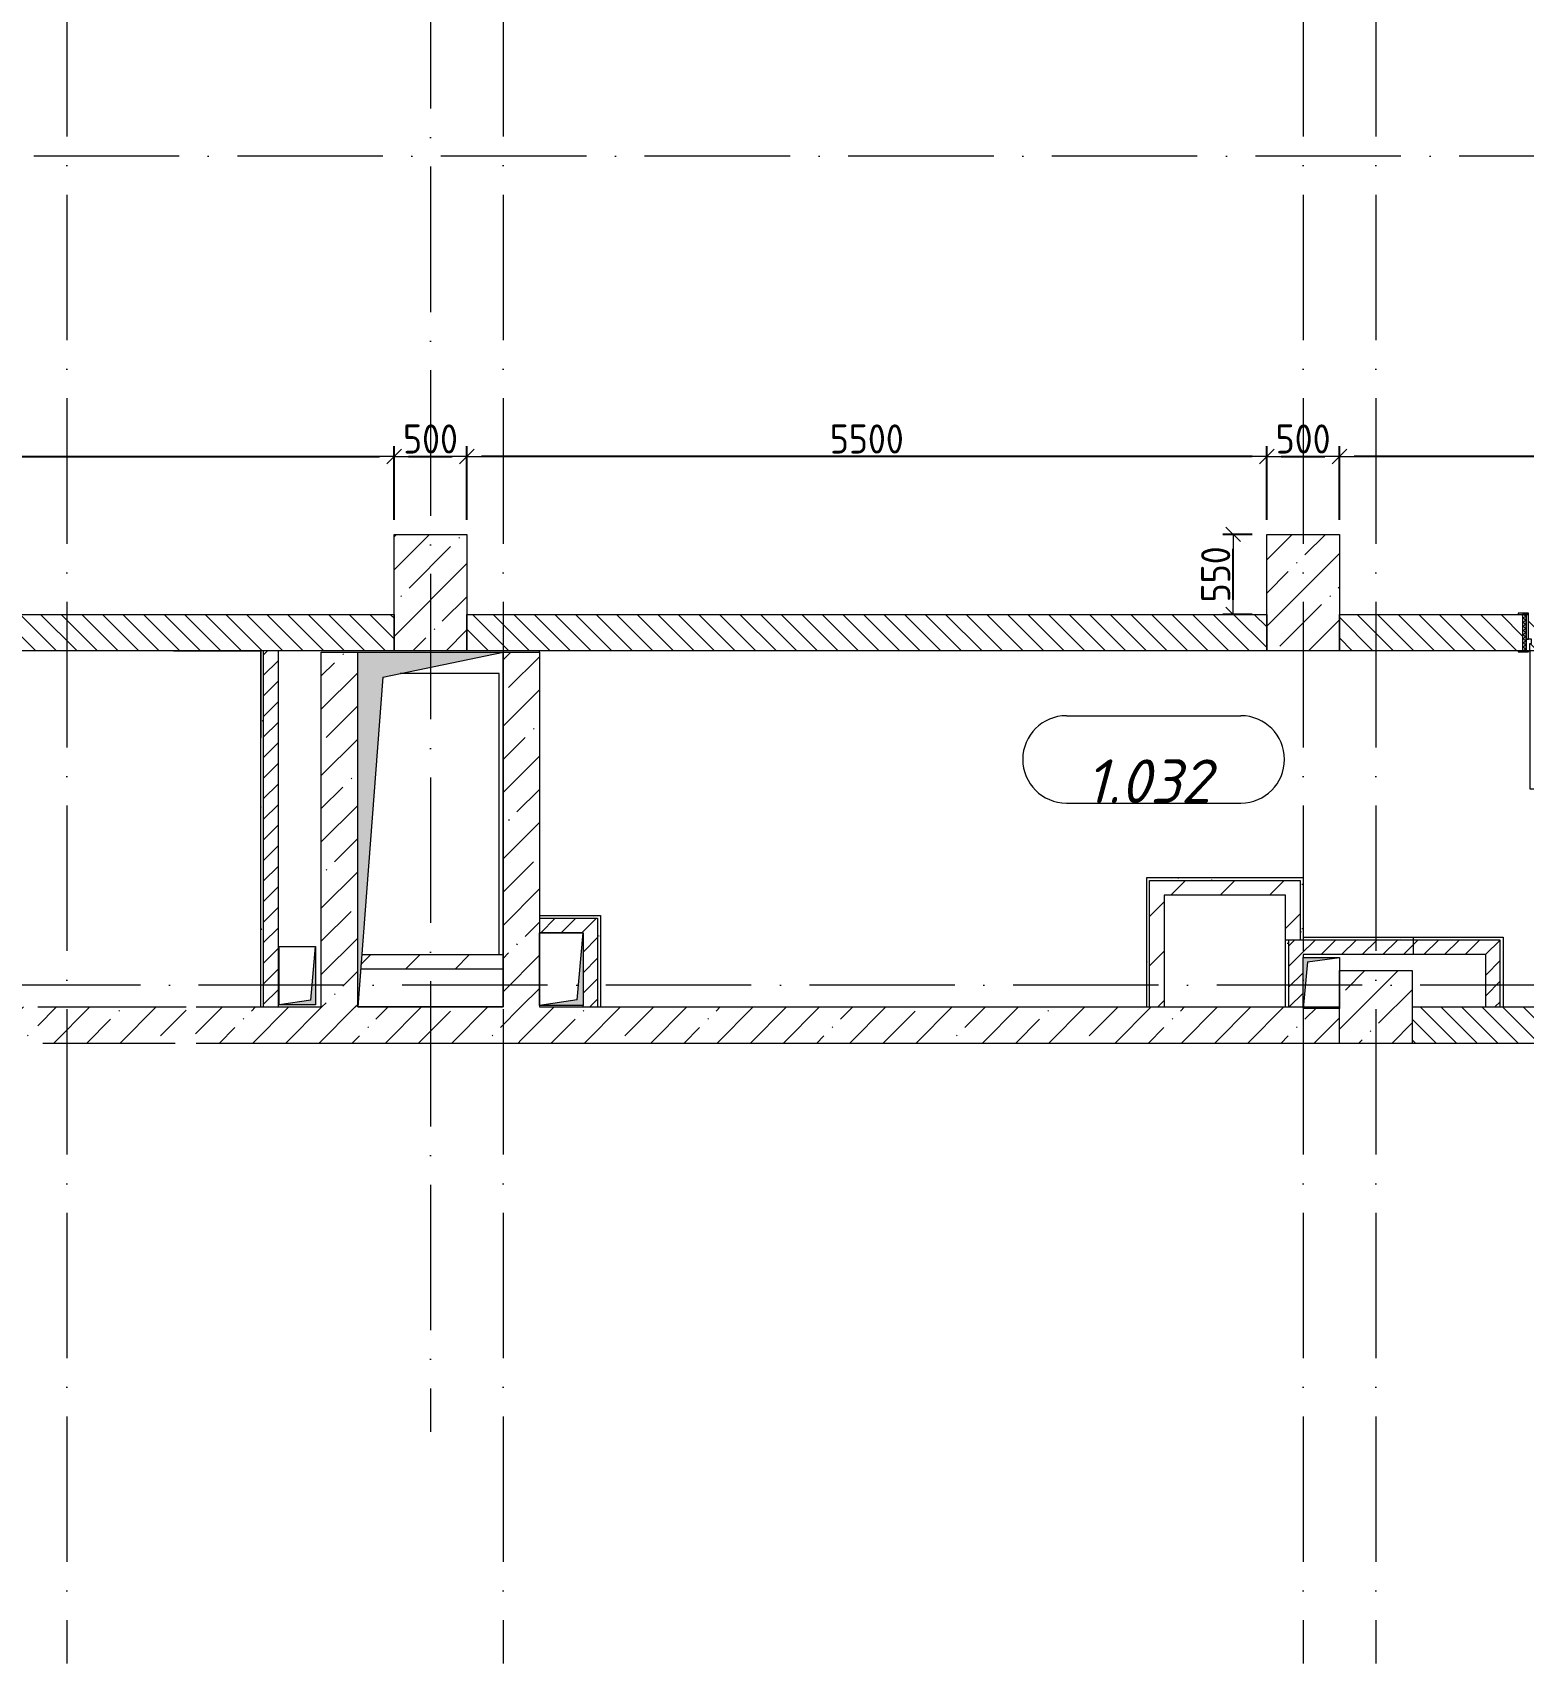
# Model space of a CAD drawing. Header units: millimetres. Extents: x -81576 to 1046824, y -248937 to 691537.
# Drawn here: x 806907 to 817158, y 69019 to 80232 of the extents above; entities that cross this region are included whole.
import ezdxf

# ---------------------------------------------------------------- set-up
doc = ezdxf.new("R2010")
doc.units = ezdxf.units.MM
doc.linetypes.add('50_200_ШТРИХ_1Т_ш5_п1_п1_', pattern=[1400, 1000, -200, 0, -200])
doc.linetypes.add('IMPORT-Разомкнутая', pattern=[211666.660309, 126999.998093, -84666.662216])
for name, color, linetype, lineweight, true_color in [('A-AREA-IDEN-1', 7, 'Continuous', 9, 0xaaaaaa), ('I-WALL-2', 7, 'Continuous', 5, 0xff7d7d), ('M-EQPM-1', 7, 'Continuous', 9, 0xaaaaaa), ('M-EQPM-2', 7, 'Continuous', 9, 0xe2e2e2), ('Оси-3', 7, '50_200_ШТРИХ_1Т_ш5_п1_п1_', 9, 0xaaaaaa)]:
    doc.layers.add(name, color=color, linetype=linetype, lineweight=lineweight, true_color=true_color)
for name, color, linetype, lineweight in [('A-CLNG', 7, 'Continuous', 9), ('A-DETL-1', 7, 'IMPORT-Разомкнутая', 5), ('A-DETL-5', 7, '50_200_ШТРИХ_1Т_ш5_п1_п1_', 5), ('A-DOOR', 7, 'Continuous', 9), ('A-DOOR-1', 7, 'Continuous', 5), ('A-DOOR-FRAM', 7, 'Continuous', 9), ('A-DOOR-FRAM-1', 7, 'Continuous', 5), ('A-FLOR', 7, 'Continuous', 9), ('A-WALL', 7, 'Continuous', 5), ('A-WALL-FNSH-1', 7, 'Continuous', 5), ('I-WALL', 7, 'Continuous', 5), ('S-COLS', 7, 'Continuous', 9), ('S-COLS-1', 7, 'Continuous', 5), ('Размеры', 7, 'Continuous', 15)]:
    doc.layers.add(name, color=color, linetype=linetype, lineweight=lineweight)
doc.styles.add('ISOCPEUR_I', font='isocpeui.ttf', dxfattribs={"height": 300})
doc.styles.add('СПДС', font='isocpeur.ttf', dxfattribs={"width": 0.9})
doc.dimstyles.new('Размера А3', dxfattribs={"dimtxt": 200, "dimasz": 100, "dimexe": 70, "dimexo": 100, "dimgap": 20, "dimtad": 1, "dimdec": 0, "dimrnd": 10, "dimzin": 0, "dimdsep": 46, "dimtxsty": 'СПДС', "dimblk": 'ARROWHEAD_6', "dimcen": 1, "dimclrd": 256, "dimclre": 256, "dimclrt": 256, "dimazin": 0, "dimtfac": 1, "dimtdec": 0, "dimtmove": 2, "dimatfit": 3, "dimfxl": 1, "dimtolj": 1, "dimtzin": 0, "dimarcsym": 0})
pattern_1 = [(45, (752642.6, 6101.08), (-228.0985, 228.0985), []), (45, (752870.7, 6101.08), (-228.0985, 228.0985), [403.225, -80.645, 6.706, -73.939])]
pattern_2 = [(135, (752642.59, 6101.08), (-70.71068, -70.71068), [])]
pattern_3 = [(45, (752642.59, 6101.08), (-70.71068, 70.71068), [])]
pattern_4 = [(0, (752642.59, 6101.08), (406.4, 101.6), [6.706, -298.094, 6.706, -298.094, -1625.6]), (0, (752642.59, 6101.08), (406.4, 101.6), [-609.6, 6.706, -602.894, 6.706, -298.094, -711.2]), (0, (752642.59, 6101.08), (406.4, 101.6), [-1524, 6.706, -196.494, 6.706, -501.294]), (120, (752794.99, 6151.88), (-291.18818, 301.15272), [6.706, -298.094, 6.706, -298.094, -1625.6]), (120, (752794.99, 6151.88), (-291.18818, 301.15272), [-609.6, 6.706, -602.894, 6.706, -298.094, -711.2]), (120, (752794.99, 6151.88), (-291.18818, 301.15272), [-1524, 6.706, -196.494, 6.706, -501.294]), (240, (752845.79, 6355.08), (-115.21182, -402.75272), [6.706, -298.094, 6.706, -298.094, -1625.6]), (240, (752845.79, 6355.08), (-115.21182, -402.75272), [-609.6, 6.706, -602.894, 6.706, -298.094, -711.2]), (240, (752845.79, 6355.08), (-115.21182, -402.75272), [-1524, 6.706, -196.494, 6.706, -501.294])]
pattern_5 = [(45, (752642.6, 6101.08), (-169.7056, 169.7056), [])]

# ---------------------------------------------------------------- blocks, each defined once
blk = doc.blocks.new('110_Дверь_СКБ_2Ст - СОШ_Д-22_1_Дв_2000x2100h_Физкультурный зал_ Зал для хореографии_ Снарядная_ Инвентарная_EI30-25959547-АИ_План потолка_1 этаж')
at = {"layer": 'A-DOOR-FRAM-1'}
h = blk.add_hatch(dxfattribs=at)
h.set_pattern_fill('FP_109', color=256, style=0, pattern_type=2)
h.set_pattern_definition([(45, (-821.384, 189.685), (-14.1421, 14.1421), []), (135, (-821.384, 189.685), (-14.1421, -14.1421), [])])
h.paths.add_polyline_path([(-987.5, 125), (-987.5, -125), (-962.5, -125), (-962.5, 125)])
h = blk.add_hatch(dxfattribs=at)
h.set_pattern_fill('FP_110', color=256, style=0, pattern_type=2)
h.set_pattern_definition([(135, (1301.41, 189.685), (-14.1421, -14.1421), []), (225, (1301.41, 189.685), (14.1421, -14.1421), [])])
h.paths.add_polyline_path([(987.5, 125), (987.5, -125), (1012.5, -125), (1012.5, 125)])
at = {"layer": 'A-DOOR'}
for p, q in [((-937.5, 1075), (-937.5, 125)), ((-887.5, 1075), (-937.5, 1075)), ((-887.5, 125), (-887.5, 1075)), ((962.5, 1075), (912.5, 1075)), ((912.5, 1075), (912.5, 125)), ((962.5, 125), (962.5, 1075)), ((-937.5, 125), (-887.5, 125)), ((912.5, 125), (962.5, 125))]:
    blk.add_line(p, q, dxfattribs=at)
at = {"layer": 'A-DOOR-1'}
for centre, start, end in [((-937.5, 125), 360, 90), ((962.5, 125), 90, 109.43525), ((962.5, 125), 136.72696, 180)]:
    blk.add_arc(centre, 950, start, end, dxfattribs=at)
at = {"layer": 'A-DOOR-FRAM'}
for p, q in [((-947.5, 133), (-1017.5, 133)), ((-1017.5, 133), (-1017.5, 125)), ((-1017.5, 125), (-947.5, 125)), ((-962.5, 125), (-987.5, 125)), ((-987.5, 125), (-987.5, -125)), ((-937.5, 125), (-962.5, 125)), ((-962.5, 125), (-962.5, 45)), ((-962.5, -125), (-962.5, 125)), ((-947.5, 125), (-947.5, 133)), ((-937.5, 75), (-937.5, 125)), ((962.5, 125), (962.5, 75)), ((987.5, 125), (962.5, 125)), ((1042.5, 133), (972.5, 133)), ((972.5, 133), (972.5, 125)), ((972.5, 125), (1042.5, 125)), ((987.5, 45), (987.5, 125)), ((1012.5, 125), (987.5, 125)), ((987.5, 125), (987.5, -125)), ((1012.5, -125), (1012.5, 125)), ((1042.5, 125), (1042.5, 133)), ((-962.5, 45), (-927.5, 45)), ((-947.5, 45), (-962.5, 45)), ((-962.5, 45), (-962.5, -125)), ((-947.5, -125), (-947.5, 45)), ((-927.5, 75), (-937.5, 75)), ((-927.5, 45), (-927.5, 75)), ((962.5, 75), (952.5, 75)), ((952.5, 75), (952.5, 45)), ((952.5, 45), (987.5, 45)), ((987.5, 45), (972.5, 45)), ((972.5, 45), (972.5, -125)), ((987.5, -125), (987.5, 45)), ((-947.5, -125), (-1017.5, -125)), ((-1017.5, -125), (-1017.5, -133)), ((-1017.5, -133), (-947.5, -133)), ((-987.5, -125), (-962.5, -125)), ((-962.5, -125), (-947.5, -125)), ((-947.5, -133), (-947.5, -125)), ((1042.5, -125), (972.5, -125)), ((972.5, -125), (972.5, -133)), ((972.5, -125), (987.5, -125)), ((972.5, -133), (1042.5, -133)), ((987.5, -125), (1012.5, -125)), ((1042.5, -133), (1042.5, -125))]:
    blk.add_line(p, q, dxfattribs=at)
blk = doc.blocks.new('Канал вертикальный прямоугольный - Шахта - значок проема-25054684-АИ_План потолка_1 этаж')
at = {"layer": 'M-EQPM-2'}
blk.add_hatch(color=256, dxfattribs=at).paths.add_polyline_path([(-500, -1220), (-328, 1048), (500, 1220), (-500, 1220), (-500, -920)])
at = {"layer": 'M-EQPM-1'}
for p, q in [((-500, -1220), (-500, 1220)), ((-500, 1220), (500, 1220)), ((-328, 1048), (500, 1220)), ((500, 1220), (500, -1220)), ((-328, 1048), (-500, -1220)), ((500, -1220), (-500, -1220))]:
    blk.add_line(p, q, dxfattribs=at)
blk = doc.blocks.new('BSC_Колонна _Прямоугольная - 500х500-V297-АИ_План потолка_1 этаж')
at = {"layer": 'S-COLS-1'}
h = blk.add_hatch(dxfattribs=at)
h.set_pattern_fill('FP_188', color=256, style=0, pattern_type=2)
h.set_pattern_definition([(45, (-63500, -67431.04), (-228.0985, 228.0985), []), (45, (-63271.9, -67431.04), (-228.0985, 228.0985), [403.225, -80.645, 6.706, -73.939])])
h.paths.add_polyline_path([(250, -250), (250, 250), (-250, 250), (-250, -250)])
for p, q in [((-250, 250), (250, 250)), ((-250, -250), (-250, 250)), ((250, 250), (250, -250)), ((250, -250), (-250, -250))]:
    blk.add_line(p, q, dxfattribs=at)
blk = doc.blocks.new('Канал вертикальный прямоугольный - Шахта - значок проема-24087344-АИ_План потолка_1 этаж')
at = {"layer": 'M-EQPM-2'}
blk.add_hatch(color=256, dxfattribs=at).paths.add_polyline_path([(-150, 250), (-150, -250), (-110, 210), (150, 250), (-110, 250)])
at = {"layer": 'M-EQPM-1'}
for p, q in [((-150, -250), (-150, 250)), ((-150, 250), (150, 250)), ((-110, 210), (150, 250)), ((150, 250), (150, -250)), ((-110, 210), (-150, -250)), ((150, -250), (-150, -250))]:
    blk.add_line(p, q, dxfattribs=at)
blk = doc.blocks.new('Канал вертикальный прямоугольный - Шахта - значок проема-24087384-АИ_План потолка_1 этаж')
at = {"layer": 'M-EQPM-2'}
blk.add_hatch(color=256, dxfattribs=at).paths.add_polyline_path([(-125, -175), (-95, 145), (125, 175), (-125, 175), (-125, -165)])
at = {"layer": 'M-EQPM-1'}
for p, q in [((-125, -175), (-125, 175)), ((-125, 175), (125, 175)), ((-95, 145), (-125, -175)), ((-95, 145), (125, 175)), ((125, 175), (125, -175)), ((125, -175), (-125, -175))]:
    blk.add_line(p, q, dxfattribs=at)
blk = doc.blocks.new('Канал вертикальный прямоугольный - Шахта - значок проема-24087386-АИ_План потолка_1 этаж')
at = {"layer": 'M-EQPM-2'}
blk.add_hatch(color=256, dxfattribs=at).paths.add_polyline_path([(-125, 200), (-125, -200), (-92.5, 167.5), (125, 200), (-92.5, 200)])
at = {"layer": 'M-EQPM-1'}
for p, q in [((-125, -200), (-125, 200)), ((-125, 200), (125, 200)), ((-92.5, 167.5), (-125, -200)), ((-92.5, 167.5), (125, 200)), ((125, 200), (125, -200)), ((125, -200), (-125, -200))]:
    blk.add_line(p, q, dxfattribs=at)
blk = doc.blocks.new('AAR_СКБ_Марка_помещения_1_5 ммп - Номер-27962133-АИ_План потолка_1 этаж')
at = {"layer": 'A-AREA-IDEN-1'}
for p, q in [((-2.987, 3), (3.013, 3)), ((-2.987, 0), (3.013, 0))]:
    blk.add_line(p, q, dxfattribs=at)
for centre, start, end in [((-2.987, 1.5), 90, 270), ((3.013, 1.5), 270, 90)]:
    blk.add_arc(centre, 1.5, start, end, dxfattribs=at)
blk = doc.blocks.new('ARROWHEAD_6')
at = {"color": 0, "linetype": 'Continuous'}
for p, q in [((0, 0), (-1, 0)), ((-0.5, -0.5), (0.5, 0.5))]:
    blk.add_line(p, q, dxfattribs=at)
blk = doc.blocks.new('*D2353')
at = {"layer": 'Defpoints', "color": 0, "transparency": 16777216}
for p in [(815893, 77318), (815893, 76782), (821343, 76782)]:
    blk.add_point(p, dxfattribs=at)
at = {"layer": 'Размеры', "lineweight": -2, "transparency": 16777216}
for p, q in [((815893, 76882), (815893, 77388)), ((821343, 76882), (821343, 77388)), ((821243, 77318), (815993, 77318))]:
    blk.add_line(p, q, dxfattribs=at)
at = {"layer": 'Размеры', "lineweight": -2, "transparency": 16777216, "xscale": 100, "yscale": 100, "zscale": 100, "rotation": 180}
blk.add_blockref('ARROWHEAD_6', (815893, 77318), dxfattribs=at)
at = {"layer": 'Размеры', "lineweight": -2, "transparency": 16777216, "xscale": 100, "yscale": 100, "zscale": 100}
blk.add_blockref('ARROWHEAD_6', (821343, 77318), dxfattribs=at)
at = {"layer": 'Размеры', "transparency": 16777216, "insert": (818618, 77438), "char_height": 200, "attachment_point": 5, "style": 'СПДС'}
blk.add_mtext('\\A1;5450', dxfattribs=at)
blk = doc.blocks.new('*D2354')
at = {"layer": 'Defpoints', "color": 0, "transparency": 16777216}
for p in [(815893, 77318), (815393, 76782), (815893, 76782)]:
    blk.add_point(p, dxfattribs=at)
at = {"layer": 'Размеры', "lineweight": -2, "transparency": 16777216}
for p, q in [((815393, 76882), (815393, 77388)), ((815893, 76882), (815893, 77388)), ((815493, 77318), (815793, 77318))]:
    blk.add_line(p, q, dxfattribs=at)
at = {"layer": 'Размеры', "lineweight": -2, "transparency": 16777216, "xscale": 100, "yscale": 100, "zscale": 100, "rotation": 180}
blk.add_blockref('ARROWHEAD_6', (815393, 77318), dxfattribs=at)
at = {"layer": 'Размеры', "lineweight": -2, "transparency": 16777216, "xscale": 100, "yscale": 100, "zscale": 100}
blk.add_blockref('ARROWHEAD_6', (815893, 77318), dxfattribs=at)
at = {"layer": 'Размеры', "transparency": 16777216, "insert": (815643, 77438), "char_height": 200, "attachment_point": 5, "style": 'СПДС'}
blk.add_mtext('\\A1;500', dxfattribs=at)
blk = doc.blocks.new('*D2355')
at = {"layer": 'Defpoints', "color": 0, "transparency": 16777216}
for p in [(809893, 77318), (809893, 76782), (815393, 76782)]:
    blk.add_point(p, dxfattribs=at)
at = {"layer": 'Размеры', "lineweight": -2, "transparency": 16777216}
for p, q in [((809893, 76882), (809893, 77388)), ((815393, 76882), (815393, 77388)), ((815293, 77318), (809993, 77318))]:
    blk.add_line(p, q, dxfattribs=at)
at = {"layer": 'Размеры', "lineweight": -2, "transparency": 16777216, "xscale": 100, "yscale": 100, "zscale": 100, "rotation": 180}
blk.add_blockref('ARROWHEAD_6', (809893, 77318), dxfattribs=at)
at = {"layer": 'Размеры', "lineweight": -2, "transparency": 16777216, "xscale": 100, "yscale": 100, "zscale": 100}
blk.add_blockref('ARROWHEAD_6', (815393, 77318), dxfattribs=at)
at = {"layer": 'Размеры', "transparency": 16777216, "insert": (812643, 77438), "char_height": 200, "attachment_point": 5, "style": 'СПДС'}
blk.add_mtext('\\A1;5500', dxfattribs=at)
blk = doc.blocks.new('*D2356')
at = {"layer": 'Defpoints', "color": 0, "transparency": 16777216}
for p in [(809893, 77318), (809393, 76782), (809893, 76782)]:
    blk.add_point(p, dxfattribs=at)
at = {"layer": 'Размеры', "lineweight": -2, "transparency": 16777216}
for p, q in [((809393, 76882), (809393, 77388)), ((809893, 76882), (809893, 77388)), ((809493, 77318), (809793, 77318))]:
    blk.add_line(p, q, dxfattribs=at)
at = {"layer": 'Размеры', "lineweight": -2, "transparency": 16777216, "xscale": 100, "yscale": 100, "zscale": 100, "rotation": 180}
blk.add_blockref('ARROWHEAD_6', (809393, 77318), dxfattribs=at)
at = {"layer": 'Размеры', "lineweight": -2, "transparency": 16777216, "xscale": 100, "yscale": 100, "zscale": 100}
blk.add_blockref('ARROWHEAD_6', (809893, 77318), dxfattribs=at)
at = {"layer": 'Размеры', "transparency": 16777216, "insert": (809643, 77438), "char_height": 200, "attachment_point": 5, "style": 'СПДС'}
blk.add_mtext('\\A1;500', dxfattribs=at)
blk = doc.blocks.new('*D2357')
at = {"layer": 'Defpoints', "color": 0, "transparency": 16777216}
for p in [(809393, 77318), (809393, 76782), (803643, 76482)]:
    blk.add_point(p, dxfattribs=at)
at = {"layer": 'Размеры', "lineweight": -2, "transparency": 16777216}
for p, q in [((803643, 76582), (803643, 77388)), ((809393, 76882), (809393, 77388)), ((803743, 77318), (809293, 77318))]:
    blk.add_line(p, q, dxfattribs=at)
at = {"layer": 'Размеры', "lineweight": -2, "transparency": 16777216, "xscale": 100, "yscale": 100, "zscale": 100, "rotation": 180}
blk.add_blockref('ARROWHEAD_6', (803643, 77318), dxfattribs=at)
at = {"layer": 'Размеры', "lineweight": -2, "transparency": 16777216, "xscale": 100, "yscale": 100, "zscale": 100}
blk.add_blockref('ARROWHEAD_6', (809393, 77318), dxfattribs=at)
at = {"layer": 'Размеры', "transparency": 16777216, "insert": (806518, 77438), "char_height": 200, "attachment_point": 5, "style": 'СПДС'}
blk.add_mtext('\\A1;5750', dxfattribs=at)
blk = doc.blocks.new('*D2369')
at = {"layer": 'Defpoints', "color": 0, "transparency": 16777216}
for p in [(815162, 76782), (815393, 76782), (815393, 76232)]:
    blk.add_point(p, dxfattribs=at)
at = {"layer": 'Размеры', "lineweight": -2, "transparency": 16777216}
for p, q in [((815293, 76782), (815092, 76782)), ((815162, 76332), (815162, 76682)), ((815293, 76232), (815092, 76232))]:
    blk.add_line(p, q, dxfattribs=at)
at = {"layer": 'Размеры', "lineweight": -2, "transparency": 16777216, "xscale": 100, "yscale": 100, "zscale": 100}
for p, rotation in [((815162, 76782), 90), ((815162, 76232), 270)]:
    blk.add_blockref('ARROWHEAD_6', p, dxfattribs=dict(at, rotation=rotation))
at = {"layer": 'Размеры', "transparency": 16777216, "insert": (815042, 76507), "char_height": 200, "attachment_point": 5, "rotation": 90, "style": 'СПДС'}
blk.add_mtext('\\A1;550', dxfattribs=at)

msp = doc.modelspace()

# ---------------------------------------------------------------- hatches: boundary and pattern name
at = {"layer": 'A-WALL'}
h = msp.add_hatch(dxfattribs=at)
h.set_pattern_fill('FP_1', color=256, style=0, pattern_type=2)
h.set_pattern_definition(pattern_1)
h.paths.add_polyline_path([(808892.6, 73532.1), (809142.6, 73532.1), (809142.6, 75972.1), (808892.6, 75972.1), (808892.6, 73834.5)])
h = msp.add_hatch(dxfattribs=at)
h.set_pattern_fill('FP_1', color=256, style=0, pattern_type=2)
h.set_pattern_definition(pattern_1)
h.paths.add_polyline_path([(810391.3, 73532.1), (810392.6, 73532.1), (810392.6, 75972.1), (810142.6, 75972.1), (810142.6, 73532.1), (810267.6, 73532.1)])
h = msp.add_hatch(dxfattribs=at)
h.set_pattern_fill('FP_1', color=256, style=0, pattern_type=2)
h.set_pattern_definition(pattern_1)
h.paths.add_polyline_path([(810267.6, 73282.1), (810267.6, 73532.1), (808027.5, 73532.1), (808027.5, 73282.1), (809948.1, 73282.1)])
h.paths.add_polyline_path([(802842.6, 73282.1), (806877.5, 73282.1), (806877.5, 73532.1), (802842.6, 73532.1), (802842.6, 73382.1)])
h.paths.add_polyline_path([(806987.5, 73282.1), (807927.5, 73282.1), (807927.5, 73322.1), (807917.5, 73322.1), (807917.5, 73362.1), (807962.5, 73362.1), (807962.5, 73532.1), (806942.5, 73532.1), (806942.5, 73362.1), (806987.5, 73362.1), (806987.5, 73322.1), (806977.5, 73322.1), (806977.5, 73282.1)])
h = msp.add_hatch(dxfattribs=at)
h.set_pattern_fill('FP_1', color=256, style=0, pattern_type=2)
h.set_pattern_definition(pattern_1)
h.paths.add_polyline_path([(811365.6, 73282.1), (815892.6, 73282.1), (815892.6, 73532.1), (815643.5, 73531.2), (815642.6, 73532.1), (810267.6, 73532.1), (810267.6, 73282.1), (810830.1, 73282.1)])
at = {"layer": 'I-WALL'}
h = msp.add_hatch(dxfattribs=at)
h.set_pattern_fill('FP_2', color=256, style=0, pattern_type=2)
h.set_pattern_definition(pattern_2)
h.paths.add_polyline_path([(810114.6, 75981.8), (810402.6, 75981.8), (810402.6, 76231.8), (809892.6, 76231.8), (809892.6, 75981.8), (809948.1, 75981.8)])
h.paths.add_polyline_path([(806715, 75981.8), (809392.6, 75981.8), (809392.6, 76231.8), (803642.6, 76231.8), (803642.6, 75981.8), (805977.5, 75981.8)])
h = msp.add_hatch(dxfattribs=at)
h.set_pattern_fill('FP_2', color=256, style=0, pattern_type=2)
h.set_pattern_definition(pattern_2)
h.paths.add_polyline_path([(816656.8, 75981.8), (817152.6, 75981.8), (817152.6, 76231.8), (815892.6, 76231.8), (815892.6, 75981.8), (816278.7, 75981.8)])
h.paths.add_polyline_path([(810812.6, 75981.8), (815392.6, 75981.8), (815392.6, 76231.8), (810402.6, 76231.8), (810402.6, 75981.8)])
h.paths.add_polyline_path([(824123.4, 75981.8), (824367.6, 75981.8), (824367.6, 76231.8), (821842.6, 76231.8), (821842.6, 75981.8), (824117.6, 75981.8)])
h.paths.add_polyline_path([(820304.3, 75981.8), (821342.6, 75981.8), (821342.6, 76231.8), (819152.6, 76231.8), (819152.6, 75981.8), (820204.3, 75981.8)])
h.paths.add_polyline_path([(817202.6, 75981.8), (819102.6, 75981.8), (819102.6, 76031.8), (819092.6, 76031.8), (819092.6, 76061.8), (819112.6, 76061.8), (819112.6, 76231.8), (817192.6, 76231.8), (817192.6, 76061.8), (817212.6, 76061.8), (817212.6, 76031.8), (817202.6, 76031.8), (817202.6, 75994.9)])
h = msp.add_hatch(dxfattribs=at)
h.set_pattern_fill('FP_4', color=256, style=0, pattern_type=2)
h.set_pattern_definition(pattern_3)
h.paths.add_polyline_path([(808595.5, 73532.1), (808595.5, 75981.8), (808495.5, 75981.8), (808495.5, 73532.1)])
h = msp.add_hatch(dxfattribs=at)
h.set_pattern_fill('FP_5', color=256, style=0, pattern_type=2)
h.set_pattern_definition(pattern_5)
h.paths.add_polyline_path([(814687.6, 73532.1), (814687.6, 74402.1), (814587.6, 74402.1), (814587.6, 73532.1)])
h = msp.add_hatch(dxfattribs=at)
h.set_pattern_fill('FP_5', color=256, style=0, pattern_type=2)
h.set_pattern_definition(pattern_5)
h.paths.add_polyline_path([(815522.6, 74302.1), (815522.6, 74402.1), (814687.6, 74402.1), (814687.6, 74302.1)])
h = msp.add_hatch(dxfattribs=at)
h.set_pattern_fill('FP_5', color=256, style=0, pattern_type=2)
h.set_pattern_definition(pattern_5)
h.paths.add_polyline_path([(815522.6, 73992.1), (815622.6, 73992.1), (815622.6, 74402.1), (815522.6, 74402.1), (815522.6, 74012.1)])
h = msp.add_hatch(dxfattribs=at)
h.set_pattern_fill('FP_4', color=256, style=0, pattern_type=2)
h.set_pattern_definition(pattern_3)
h.paths.add_polyline_path([(810652.6, 74042.1), (810792.6, 74042.1), (810792.6, 74142.1), (810392.6, 74142.1), (810392.6, 74042.1), (810409.2, 74042.1)])
h = msp.add_hatch(dxfattribs=at)
h.set_pattern_fill('FP_4', color=256, style=0, pattern_type=2)
h.set_pattern_definition(pattern_3)
h.paths.add_polyline_path([(810792.6, 73532.1), (810792.6, 74042.1), (810692.6, 74042.1), (810692.6, 73532.1)])
h = msp.add_hatch(dxfattribs=at)
h.set_pattern_fill('FP_4', color=256, style=0, pattern_type=2)
h.set_pattern_definition(pattern_3)
h.paths.add_polyline_path([(815622.6, 73892.1), (816398.7, 73892.1), (816398.7, 73992.1), (815542.6, 73992.1), (815542.6, 73892.1), (815618.2, 73892.1)])
h = msp.add_hatch(dxfattribs=at)
h.set_pattern_fill('FP_4', color=256, style=0, pattern_type=2)
h.set_pattern_definition(pattern_3)
h.paths.add_polyline_path([(816398.7, 73892.1), (816998.7, 73892.1), (816998.7, 73992.1), (816398.7, 73992.1)])
h = msp.add_hatch(dxfattribs=at)
h.set_pattern_fill('FP_5', color=256, style=0, pattern_type=2)
h.set_pattern_definition(pattern_5)
h.paths.add_polyline_path([(810142.6, 73792.1), (810142.6, 73892.1), (809169.9, 73892.1), (809162.3, 73792.1), (809948.1, 73792.1)])
h = msp.add_hatch(dxfattribs=at)
h.set_pattern_fill('FP_4', color=256, style=0, pattern_type=2)
h.set_pattern_definition(pattern_3)
h.paths.add_polyline_path([(815542.6, 73532.1), (815642.6, 73532.1), (815642.6, 73892.1), (815542.6, 73892.1), (815542.6, 73588.8)])
h = msp.add_hatch(dxfattribs=at)
h.set_pattern_fill('FP_4', color=256, style=0, pattern_type=2)
h.set_pattern_definition(pattern_3)
h.paths.add_polyline_path([(816998.7, 73532.1), (816998.7, 73892.1), (816898.7, 73892.1), (816898.7, 73532.1)])
h = msp.add_hatch(dxfattribs=at)
h.set_pattern_fill('FP_2', color=256, style=0, pattern_type=2)
h.set_pattern_definition(pattern_2)
h.paths.add_polyline_path([(821342.6, 73282.1), (821342.4, 73532.1), (816392.6, 73531.8), (816392.6, 73282.1), (819884.3, 73282.1)])
h.paths.add_polyline_path([(824117.6, 73282.1), (824117.6, 73532.1), (821842.6, 73532.1), (821842.6, 73282.1)])
at = {"layer": 'I-WALL-2'}
h = msp.add_hatch(dxfattribs=at)
h.set_pattern_fill('FP_3', color=256, style=0, pattern_type=2)
h.set_pattern_definition(pattern_4)
h.paths.add_polyline_path([(808495.5, 73532.1), (808495.5, 75981.8), (808475.5, 75981.8), (808475.5, 73532.1)])
h = msp.add_hatch(dxfattribs=at)
h.set_pattern_fill('FP_3', color=256, style=0, pattern_type=2)
h.set_pattern_definition(pattern_4)
h.paths.add_polyline_path([(814587.6, 73532.1), (814587.6, 74422.1), (814567.6, 74422.1), (814567.6, 73532.1)])
h = msp.add_hatch(dxfattribs=at)
h.set_pattern_fill('FP_3', color=256, style=0, pattern_type=2)
h.set_pattern_definition(pattern_4)
h.paths.add_polyline_path([(815522.6, 74402.1), (815622.6, 74402.1), (815621.6, 74422.1), (814587.6, 74422.1), (814587.6, 74402.1), (814687.6, 74402.1)])
h = msp.add_hatch(dxfattribs=at)
h.set_pattern_fill('FP_3', color=256, style=0, pattern_type=2)
h.set_pattern_definition(pattern_4)
h.paths.add_polyline_path([(815642.6, 74012.1), (815642.6, 74422.1), (815622.6, 74422.1), (815622.6, 74012.1)])
h = msp.add_hatch(dxfattribs=at)
h.set_pattern_fill('FP_3', color=256, style=0, pattern_type=2)
h.set_pattern_definition(pattern_4)
h.paths.add_polyline_path([(810492.6, 74142.1), (810812.6, 74142.1), (810812.6, 74162.1), (810392.6, 74162.1), (810392.6, 74142.1), (810395.4, 74142.1)])
h = msp.add_hatch(dxfattribs=at)
h.set_pattern_fill('FP_3', color=256, style=0, pattern_type=2)
h.set_pattern_definition(pattern_4)
h.paths.add_polyline_path([(810812.6, 73532.1), (810812.6, 74142.1), (810792.6, 74142.1), (810792.6, 73532.1)])
h = msp.add_hatch(dxfattribs=at)
h.set_pattern_fill('FP_3', color=256, style=0, pattern_type=2)
h.set_pattern_definition(pattern_4)
h.paths.add_polyline_path([(815642.6, 73992.1), (816398.7, 73992.1), (816398.7, 74012.1), (815622.6, 74012.1), (815622.6, 73992.1), (815629.5, 73992.1)])
h = msp.add_hatch(dxfattribs=at)
h.set_pattern_fill('FP_3', color=256, style=0, pattern_type=2)
h.set_pattern_definition(pattern_4)
h.paths.add_polyline_path([(815542.6, 73532.1), (815542.6, 73992.1), (815522.6, 73992.1), (815522.6, 73532.1)])
at = {"layer": 'S-COLS-1'}
h = msp.add_hatch(dxfattribs=at)
h.set_pattern_fill('FP_1', color=256, style=0, pattern_type=2)
h.set_pattern_definition(pattern_1)
h.paths.add_polyline_path([(809392.6, 75981.8), (809892.6, 75981.8), (809892.6, 76781.8), (809392.6, 76781.8), (809392.6, 76231.8)])
h = msp.add_hatch(dxfattribs=at)
h.set_pattern_fill('FP_1', color=256, style=0, pattern_type=2)
h.set_pattern_definition(pattern_1)
h.paths.add_polyline_path([(815618.2, 75981.8), (815892.6, 75981.8), (815892.6, 76781.8), (815392.6, 76781.8), (815392.6, 75981.8)])

# ---------------------------------------------------------------- linework, layer by layer
at = {"layer": 'A-CLNG'}
msp.add_line((810392.6, 75972.1), (810392.6, 75981.8), dxfattribs=at)
at = {"layer": 'A-DETL-1'}
for p, q in [((808475.5, 75981.8), (807875.5, 75981.8)), ((808475.5, 75381.8), (808475.5, 75981.8))]:
    msp.add_line(p, q, dxfattribs=at)
at = {"layer": 'A-DETL-5'}
for p, q in [((807875.5, 75981.8), (808475.5, 75981.8)), ((808475.5, 75981.8), (808475.5, 75381.8))]:
    msp.add_line(p, q, dxfattribs=at)
at = {"layer": 'A-FLOR'}
for p, q in [((810114.6, 75825), (809434.6, 75825)), ((810114.6, 73892.1), (810114.6, 75825))]:
    msp.add_line(p, q, dxfattribs=at)
at = {"layer": 'A-WALL'}
for p, q in [((803642.6, 76231.8), (809392.6, 76231.8)), ((809392.6, 76231.8), (809392.6, 75981.8)), ((809892.6, 75981.8), (809892.6, 76231.8)), ((809892.6, 76231.8), (815392.6, 76231.8)), ((815392.6, 76231.8), (815392.6, 75981.8)), ((815892.6, 76231.8), (817122.6, 76231.8)), ((815892.6, 75981.8), (815892.6, 76231.8)), ((809392.6, 75981.8), (803642.6, 75981.8)), ((808495.5, 73532.1), (808495.5, 75981.8)), ((808892.6, 73532.1), (808892.6, 75972.1)), ((808892.6, 75972.1), (809142.6, 75972.1)), ((815392.6, 75981.8), (809892.6, 75981.8)), ((810142.6, 73532.1), (810142.6, 75972.1)), ((810142.6, 75972.1), (810392.6, 75972.1)), ((810392.6, 75972.1), (810392.6, 73532.1)), ((817122.6, 75981.8), (815892.6, 75981.8)), ((814587.6, 73532.1), (814587.6, 74402.1)), ((814587.6, 74402.1), (815622.6, 74402.1)), ((815622.6, 74402.1), (815622.6, 73992.1)), ((810392.6, 74142.1), (810792.6, 74142.1)), ((810792.6, 74142.1), (810792.6, 73532.1)), ((816998.7, 73992.1), (815522.6, 73992.1)), ((815542.6, 73992.1), (815542.6, 73532.1)), ((816998.7, 73532.1), (816998.7, 73992.1)), ((806942.5, 73532.1), (807962.5, 73532.1)), ((808032.5, 73532.1), (808892.6, 73532.1)), ((809142.6, 73532.1), (810142.6, 73532.1)), ((810392.6, 73532.1), (815642.6, 73532.1)), ((815643.6, 73532.1), (815892.6, 73532.1)), ((816392.6, 73532.1), (821342.6, 73532.1)), ((807887.5, 73282.1), (806977.5, 73282.1)), ((815892.6, 73282.1), (808032.5, 73282.1)), ((821342.6, 73282.1), (816392.6, 73282.1))]:
    msp.add_line(p, q, dxfattribs=at)
at = {"layer": 'A-WALL-FNSH-1'}
for p, q in [((808475.5, 73532.1), (808475.5, 75981.8)), ((808595.5, 75981.8), (808595.5, 73532.1)), ((814567.6, 73532.1), (814567.6, 74422.1)), ((814567.6, 74422.1), (815642.6, 74422.1)), ((815642.6, 74422.1), (815642.6, 74012.1)), ((814687.6, 74302.1), (814687.6, 73532.1)), ((815522.6, 74302.1), (814687.6, 74302.1)), ((815522.6, 73532.1), (815522.6, 74302.1)), ((810392.6, 74162.1), (810812.6, 74162.1)), ((810812.6, 74162.1), (810812.6, 73532.1)), ((810692.6, 74042.1), (810392.6, 74042.1)), ((815642.6, 74012.1), (817018.7, 74012.1)), ((816398.7, 74012.1), (816398.7, 73892.1)), ((817018.7, 74012.1), (817018.7, 73532.1)), ((810142.6, 73792.1), (809162.3, 73792.1)), ((809169.9, 73892.1), (810142.6, 73892.1)), ((816898.7, 73892.1), (815642.6, 73892.1)), ((815642.6, 73892.1), (815642.6, 73871.6)), ((816898.7, 73532.1), (816898.7, 73892.1)), ((810692.6, 73532.1), (810692.6, 73542.1))]:
    msp.add_line(p, q, dxfattribs=at)
at = {"layer": 'S-COLS'}
for p, q in [((809392.6, 75981.8), (809392.6, 76231.8)), ((809892.6, 76231.8), (809892.6, 75981.8)), ((815392.6, 75981.8), (815392.6, 76231.8)), ((815892.6, 76231.8), (815892.6, 75981.8))]:
    msp.add_line(p, q, dxfattribs=at)
at = {"layer": 'S-COLS-1'}
for p, q in [((809392.6, 76231.8), (809392.6, 76781.8)), ((809392.6, 76781.8), (809892.6, 76781.8)), ((809892.6, 76781.8), (809892.6, 76231.8)), ((815392.6, 76231.8), (815392.6, 76781.8)), ((815392.6, 76781.8), (815892.6, 76781.8)), ((815892.6, 76781.8), (815892.6, 76231.8)), ((809892.6, 75981.8), (809392.6, 75981.8)), ((815892.6, 75981.8), (815392.6, 75981.8))]:
    msp.add_line(p, q, dxfattribs=at)
at = {"layer": 'Оси-3'}
for p, q in [((809642.6, 94711.6), (809642.6, 70611.7)), ((807142.6, 93118.6), (807142.6, 69018.6)), ((810142.6, 93118.6), (810142.6, 69018.6)), ((815642.6, 93118.6), (815642.6, 69018.6)), ((816142.6, 93118.6), (816142.6, 69018.6)), ((831716.9, 79382.1), (801899.6, 79382.1)), ((830049.8, 73682.1), (801899.6, 73682.1))]:
    msp.add_line(p, q, dxfattribs=at)

# ---------------------------------------------------------------- block references
at = {"layer": 'A-AREA-IDEN-1', "xscale": 199.9999999999999, "yscale": 199.9999999999999, "zscale": 199.9999999999999}
msp.add_blockref('AAR_СКБ_Марка_помещения_1_5 ммп - Номер-27962133-АИ_План потолка_1 этаж', (814612.8, 74934.6), dxfattribs=at)
at = {"layer": 'A-DOOR', "rotation": 180}
msp.add_blockref('110_Дверь_СКБ_2Ст - СОШ_Д-22_1_Дв_2000x2100h_Физкультурный зал_ Зал для хореографии_ Снарядная_ Инвентарная_EI30-25959547-АИ_План потолка_1 этаж', (818165.1, 76106.8), dxfattribs=at)
at = {"layer": 'M-EQPM-1'}
for name, p in [('Канал вертикальный прямоугольный - Шахта - значок проема-25054684-АИ_План потолка_1 этаж', (809642.6, 74752.1)), ('Канал вертикальный прямоугольный - Шахта - значок проема-24087384-АИ_План потолка_1 этаж', (815767.6, 73696.6))]:
    msp.add_blockref(name, p, dxfattribs=at)
at = {"layer": 'M-EQPM-1', "rotation": 180}
for name, p in [('Канал вертикальный прямоугольный - Шахта - значок проема-24087344-АИ_План потолка_1 этаж', (810542.6, 73792.1)), ('Канал вертикальный прямоугольный - Шахта - значок проема-24087386-АИ_План потолка_1 этаж', (808727.6, 73747.5))]:
    msp.add_blockref(name, p, dxfattribs=at)
at = {"layer": 'S-COLS'}
msp.add_blockref('BSC_Колонна _Прямоугольная - 500х500-V297-АИ_План потолка_1 этаж', (816142.6, 73532.1), dxfattribs=at)

# ---------------------------------------------------------------- texts
at = {"layer": 'A-AREA-IDEN-1', "insert": (814577.1, 74934.6), "char_height": 300, "width": 900, "attachment_point": 8, "line_spacing_factor": 1.139951, "style": 'ISOCPEUR_I'}
msp.add_mtext('\\pxqc,t8.46667,16.93333,25.4,33.86667,42.33333,50.8,59.26667,67.73333,76.2,84.66667,93.13333,101.6,110.06667,118.53333,127,135.46667,143.93333,152.4,160.86667,169.33333,177.8,186.26667,194.73333,203.2,211.66667,220.13333,228.6,237.06667,245.53333,254,262.46667,270.93333;{1.032}', dxfattribs=at)

# ---------------------------------------------------------------- dimensions: what is measured, and where the dimension line sits
at = {"layer": 'Размеры'}
for base, p1, p2, picture, middle in [((809392.6, 77318), (803642.6, 76481.8), (809392.6, 76781.8), '*D2357', (806517.6, 77438)), ((809892.6, 77318), (809392.6, 76781.8), (809892.6, 76781.8), '*D2356', (809642.6, 77438)), ((809892.6, 77318), (815392.6, 76781.8), (809892.6, 76781.8), '*D2355', (812642.6, 77438)), ((815892.6, 77318), (815392.6, 76781.8), (815892.6, 76781.8), '*D2354', (815642.6, 77438)), ((815892.6, 77318), (821342.6, 76781.8), (815892.6, 76781.8), '*D2353', (818617.6, 77438))]:
    dim = msp.add_linear_dim(base=base, p1=p1, p2=p2, dimstyle='Размера А3', dxfattribs=at)
    dim.commit()
    dim.dimension.update_dxf_attribs({"geometry": picture, "text_midpoint": middle})
dim = msp.add_linear_dim(base=(815162.3, 76781.8), p1=(815392.6, 76231.8), p2=(815392.6, 76781.8), angle=90, dimstyle='Размера А3', dxfattribs=at)
dim.commit()
dim.dimension.update_dxf_attribs({"geometry": '*D2369', "text_midpoint": (815042.3, 76506.8)})

doc.saveas('drawing.dxf')
